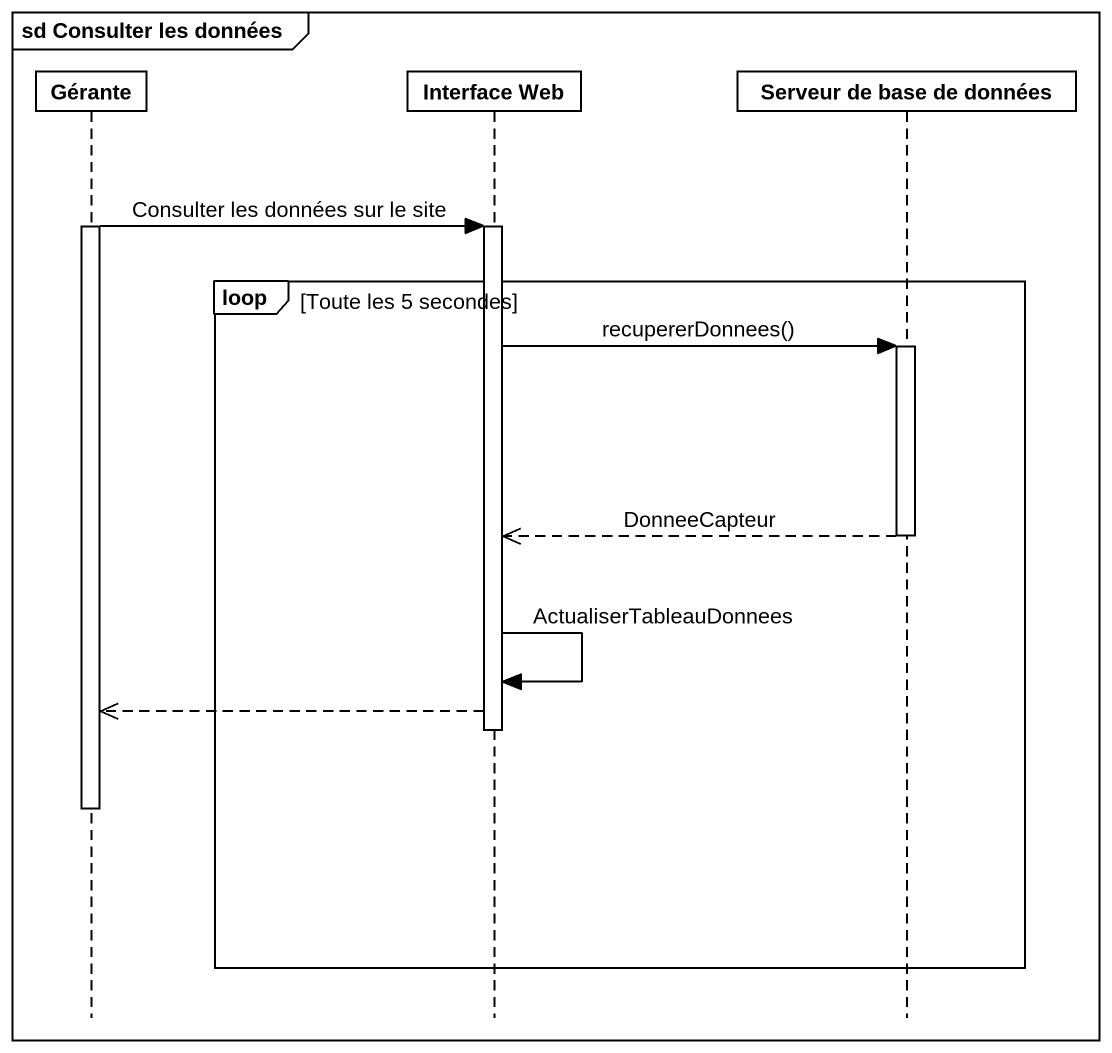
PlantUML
@startuml
mainframe sd Consulter les données
hide footbox
participant Gérante
participant "Interface Web" as Interface_Web
participant "Serveur de base de données" as Serveur_de_base_de_données

activate Gérante
Gérante -> Interface_Web : Consulter les données sur le site
activate Interface_Web
loop Toute les 5 secondes
  Interface_Web -> Serveur_de_base_de_données : recupererDonnees()
  activate Serveur_de_base_de_données
  Serveur_de_base_de_données -->> Interface_Web : DonneeCapteur
  deactivate Serveur_de_base_de_données
  Interface_Web -> Interface_Web : ActualiserTableauDonnees
  Interface_Web -->> Gérante
  deactivate Interface_Web
  deactivate Gérante
end
@enduml
